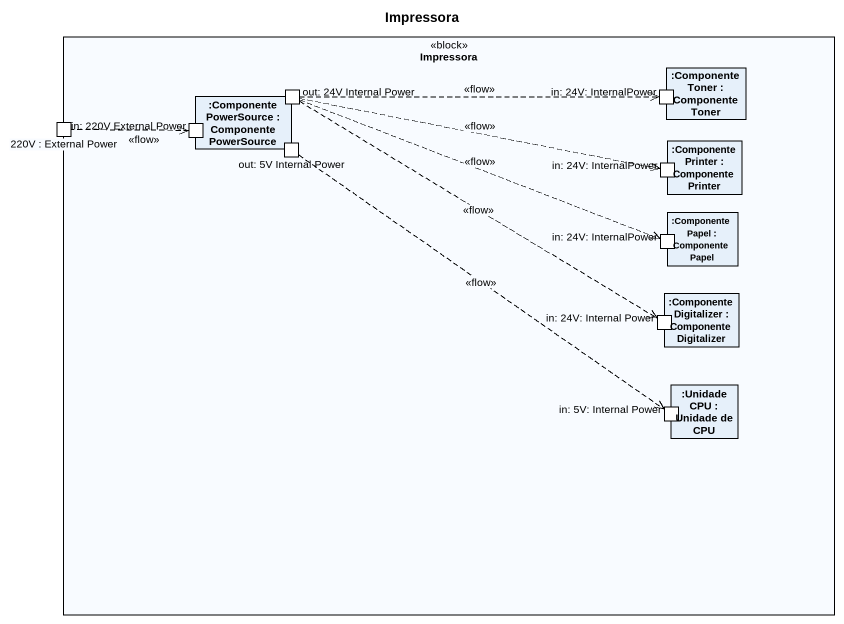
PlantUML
@startuml
title Impressora
rectangle Impressora <<block>> {
  rectangle ":Componente Toner : Componente Toner" as Componente_Toner {
    port "in: 24V: InternalPower" as in_24V_InternalPower
  }
  port "220V : External Power" as p220V_External_Power
  rectangle ":Componente PowerSource : Componente PowerSource" as Componente_PowerSource {
    port "in: 220V External Power" as in_220V_External_Power
    port "out: 24V Internal Power" as out_24V_Internal_Power
    port "out: 5V Internal Power" as out_5V_Internal_Power
  }
  rectangle ":Componente Printer : Componente Printer" as Componente_Printer {
    port "in: 24V: InternalPower" as in_24V_InternalPower_2
  }
  rectangle ":Componente Papel : Componente Papel" as Componente_Papel {
    port "in: 24V: InternalPower" as in_24V_InternalPower_3
  }
  rectangle ":Componente Digitalizer : Componente Digitalizer" as Componente_Digitalizer {
    port "in: 24V: Internal Power" as in_24V_Internal_Power
  }
  rectangle ":Unidade CPU : Unidade de CPU" as Unidade_CPU {
    port "in: 5V: Internal Power" as in_5V_Internal_Power
  }
}
in_220V_External_Power <.left. p220V_External_Power : <<flow>>
out_24V_Internal_Power .right.> in_24V_InternalPower : <<flow>>
out_24V_Internal_Power .right.> in_24V_InternalPower_2 : <<flow>>
out_24V_Internal_Power .right.> in_24V_InternalPower_3 : <<flow>>
out_24V_Internal_Power ..> in_24V_Internal_Power : <<flow>>
out_5V_Internal_Power ..> in_5V_Internal_Power : <<flow>>
@enduml
